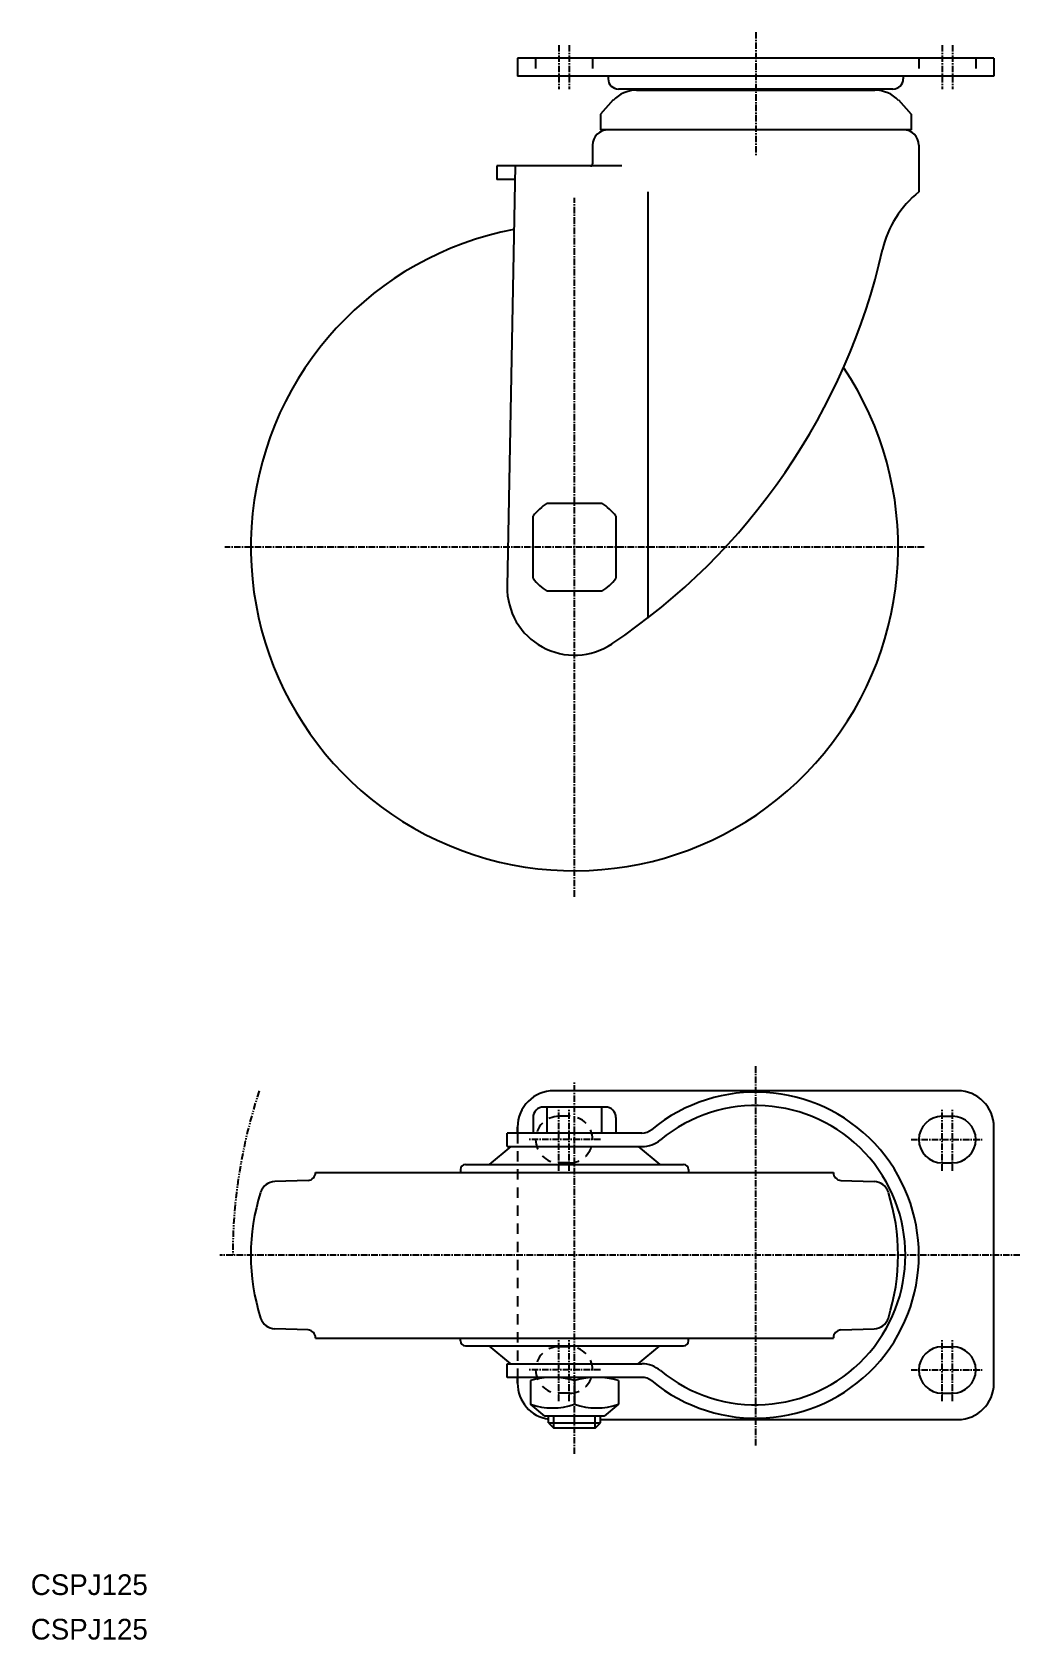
# Model space of a CAD drawing. Extents: x 0 to 191, y 0 to 310.
import ezdxf

# ---------------------------------------------------------------- set-up
doc = ezdxf.new("R2010")
doc.units = 0
for name, pattern in [('CENTER', [2, 1.25, -0.25, 0.25, -0.25]), ('DASHED', [3.5, 2, -1.5]), ('PHANTOM', [2.5, 1.25, -0.25, 0.25, -0.25, 0.25, -0.25])]:
    doc.linetypes.add(name, pattern=pattern)
doc.layers.get('0').update_dxf_attribs({"linetype": 'CONTINUOUS'})
doc.layers.add('CENTER', color=1, linetype='CENTER')

msp = doc.modelspace()

# ---------------------------------------------------------------- linework, layer by layer
at = {"color": 7, "linetype": 'CONTINUOUS'}
for p, q in [((186, 305.5), (94, 305.5)), ((94, 305.5), (94, 302)), ((186, 305.5), (186, 302)), ((186, 302), (94, 302)), ((111.5, 302), (111.5, 301.5)), ((168.5, 302), (168.5, 301.5)), ((166.5, 299.5), (113.5, 299.5)), ((117, 299.3), (163, 299.3)), ((112.44, 297.45), (110, 294.65)), ((167.56, 297.45), (170, 294.65)), ((110, 294.65), (110, 291.65)), ((170, 294.65), (170, 291.65)), ((170, 291.65), (110, 291.65)), ((108.5, 288.65), (108.5, 285.05)), ((171.5, 288.65), (171.5, 279.65)), ((90, 284.65), (90, 282.05)), ((114.14, 284.65), (90, 284.65)), ((93.55, 284.65), (92, 203.4)), ((93.5, 282.05), (90, 282.05)), ((119.14, 279.65), (119.14, 197.33)), ((99.73, 219.5), (110.27, 219.5)), ((97, 205), (97, 217)), ((113, 217), (113, 205)), ((110.27, 202.5), (99.73, 202.5)), ((179, 106), (101, 106)), ((111, 102.85), (99, 102.85)), ((99.73, 97.85), (99.73, 102.85)), ((110.27, 97.85), (110.27, 102.85)), ((97, 100.85), (97, 97.85)), ((113, 100.85), (113, 97.85)), ((176, 101.07), (178, 101.07)), ((92, 95.25), (92, 97.85)), ((118.03, 97.85), (92, 97.85)), ((94, 99), (94, 97.85)), ((94, 97.85), (94, 99)), ((186, 49.5), (186, 99)), ((92.7, 95.25), (88.5, 91.75)), ((92, 95.25), (118.03, 95.25)), ((117.3, 95.25), (121.5, 91.75)), ((55, 90.25), (155, 90.25)), ((82.97, 90.78), (82.96, 90.25)), ((83.97, 91.75), (126.03, 91.75)), ((127.03, 90.78), (127.04, 90.25)), ((127.03, 90.78), (127.03, 90.53)), ((155, 90.25), (155, 90.2)), ((176, 92.07), (178, 92.07)), ((53.55, 88.7), (47.14, 88.48)), ((156.45, 88.7), (162.86, 88.48)), ((53.55, 59.8), (47.14, 60.02)), ((156.45, 59.8), (162.86, 60.02)), ((55, 58.25), (55, 58.3)), ((55, 58.25), (155, 58.25)), ((82.97, 57.72), (82.96, 58.25)), ((82.97, 57.72), (82.97, 57.97)), ((82.97, 57.72), (82.97, 57.97)), ((83.97, 56.75), (126.03, 56.75)), ((92.7, 53.25), (88.5, 56.75)), ((117.3, 53.25), (121.5, 56.75)), ((127.03, 57.72), (127.04, 58.25)), ((127.03, 57.72), (127.03, 57.97)), ((155, 58.25), (155, 58.3)), ((155, 58.25), (155, 58.3)), ((176, 56.57), (178, 56.57)), ((92, 50.65), (92, 53.25)), ((92, 53.25), (118.03, 53.25)), ((118.03, 50.65), (92, 50.65)), ((94, 50.65), (94, 49.5)), ((94, 49.5), (94, 50.65)), ((96.5, 50.07), (96.5, 45.5)), ((105, 50.07), (105, 45.5)), ((113.5, 50.07), (113.5, 45.5)), ((176, 47.57), (178, 47.57)), ((99.25, 43.15), (96.5, 45.5)), ((113.5, 45.5), (110.75, 43.15)), ((110.75, 43.15), (99.25, 43.15)), ((100.01, 41.85), (100.01, 43.15)), ((100.01, 41.85), (101.01, 40.85)), ((100.01, 41.85), (110.01, 41.85)), ((109.01, 40.85), (101.01, 40.85)), ((109.01, 40.85), (110.01, 41.85)), ((110.01, 41.85), (110.01, 43.15)), ((110.01, 42.5), (179, 42.5))]:
    msp.add_line(p, q, dxfattribs=at)
at = {"color": 3, "linetype": 'DASHED'}
for p, q in [((97.5, 305.5), (97.5, 302)), ((108.5, 305.5), (108.5, 302)), ((171.5, 305.5), (171.5, 302)), ((182.5, 305.5), (182.5, 302)), ((104, 101.07), (102.01, 101.07)), ((94, 97.85), (94, 50.65)), ((104, 92.07), (102, 92.07)), ((104, 56.57), (102.01, 56.57)), ((104, 47.57), (102, 47.57))]:
    msp.add_line(p, q, dxfattribs=at)
at = {"color": 3, "linetype": 'CONTINUOUS'}
for p, q in [((101.01, 40.85), (101.01, 43.15)), ((109.01, 40.85), (109.01, 43.15))]:
    msp.add_line(p, q, dxfattribs=at)
at = {"color": 7, "linetype": 'CONTINUOUS'}
for centre, radius, start, end in [((113.5, 301.5), 2, 180, 270), ((166.5, 301.5), 2, 270, 0), ((117, 293.1), 6.2, 90, 137.3815), ((163, 293.1), 6.2, 42.6185, 90), ((111.5, 288.65), 3, 90, 180), ((168.5, 288.65), 3, 0, 90), ((108.1, 285.05), 0.4, 270, 0), ((183.99, 264.03), 20, 128.6504, 167.201), ((105, 211), 62.5, 100.7768, 33.7466), ((42.59, 296.15), 125, 303.862, 347.216), ((105, 211), 10, 121.7883, 143.1301), ((105, 211), 10, 36.8699, 58.2117), ((105, 211), 10, 216.8699, 238.2117), ((105, 211), 10, 301.7883, 323.1301), ((105, 203.15), 13, 178.9112, 303.862), ((101, 99), 7, 90, 180), ((140, 74.25), 31.5, 230.4451, 129.5549), ((179, 99), 7, 0, 90), ((99, 100.85), 2, 90, 180), ((111, 100.85), 2, 0, 90), ((140, 74.25), 28.9, 230.4451, 129.5549), ((176, 96.57), 4.5, 90, 270), ((178, 96.57), 4.5, 270, 90), ((118.03, 100.85), 3, 270, 309.5549), ((118.03, 100.85), 5.6, 270, 309.5549), ((53.5, 90.2), 1.5, 272, 0), ((83.97, 90.75), 1, 90, 178.3634), ((126.03, 90.75), 1, 1.6366, 90), ((156.5, 90.2), 1.5, 180, 268), ((47.24, 85.48), 3, 92, 162.3356), ((162.76, 85.48), 3, 17.6644, 88), ((82.5, 74.25), 40, 162.3356, 197.6644), ((127.5, 74.25), 40, 342.3356, 17.6644), ((47.24, 63.02), 3, 197.6644, 268), ((162.76, 63.02), 3, 272, 342.3356), ((53.5, 58.3), 1.5, 0, 88), ((156.5, 58.3), 1.5, 92, 180), ((83.97, 57.75), 1, 181.6366, 270), ((126.03, 57.75), 1, 270, 358.3634), ((176, 52.07), 4.5, 90, 270), ((178, 52.07), 4.5, 270, 90), ((118.03, 47.65), 5.6, 50.4451, 90), ((100.75, 34.8), 15.85, 74.4429, 105.5571), ((109.25, 34.8), 15.85, 74.4429, 105.5571), ((118.03, 47.65), 3, 50.4451, 90), ((101, 49.5), 7, 180, 261.8749), ((179, 49.5), 7, 270, 0), ((100.75, 57.01), 12.28, 249.7438, 290.2562), ((109.25, 57.01), 12.28, 249.7438, 290.2562)]:
    msp.add_arc(centre, radius, start, end, dxfattribs=at)
at = {"color": 3, "linetype": 'PHANTOM'}
msp.add_arc((140, 74.25), 101, 161.6897, 180, dxfattribs=at)
at = {"color": 3, "linetype": 'DASHED'}
for centre, start, end in [((102, 96.57), 90, 270), ((104, 96.57), 270, 90), ((102, 52.07), 90, 270), ((104, 52.07), 270, 90)]:
    msp.add_arc(centre, 4.5, start, end, dxfattribs=at)
at = {"layer": 'CENTER', "color": 1, "linetype": 'CENTER'}
for p, q in [((102, 308), (102, 299.5)), ((104, 308), (104, 299.5)), ((140, 310.5), (140, 286.65)), ((176, 308), (176, 299.5)), ((178, 308), (178, 299.5)), ((105, 143.5), (105, 278.5)), ((172.5, 211), (37.5, 211)), ((140, 37.5), (140, 111)), ((105, 35.85), (105, 107.85)), ((102, 90.57), (102, 102.57)), ((104, 90.57), (104, 102.57)), ((176, 90.57), (176, 102.57)), ((178, 90.57), (178, 102.57)), ((110, 96.57), (96, 96.57)), ((170, 96.57), (184, 96.57)), ((191, 74.25), (36.54, 74.25)), ((102, 46.07), (102, 58.07)), ((104, 46.07), (104, 58.07)), ((176, 46.07), (176, 58.07)), ((178, 46.07), (178, 58.07)), ((110, 52.07), (96, 52.07)), ((170, 52.07), (184, 52.07))]:
    msp.add_line(p, q, dxfattribs=at)

# ---------------------------------------------------------------- texts
at = {"color": 7, "linetype": 'CONTINUOUS'}
for p in [(0, 8.6), (0, 0)]:
    msp.add_text('CSPJ125', height=4, dxfattribs=at).set_placement(p)

doc.saveas('drawing.dxf')
